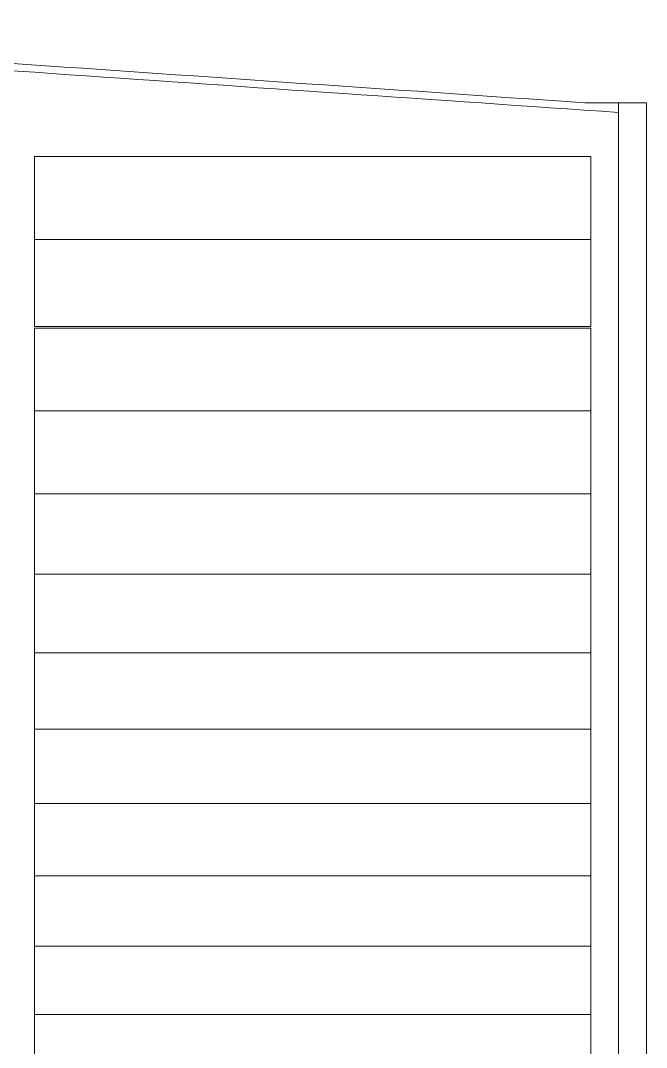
# Model space of a CAD drawing. Header units: millimetres. Extents: x 0 to 594, y 0 to 420.
# Drawn here: x 237.621 to 239.871, y 46.665 to 50.355 of the extents above; entities that cross this region are included whole.
import ezdxf

# ---------------------------------------------------------------- set-up
doc = ezdxf.new("R2010")
doc.units = ezdxf.units.MM
doc.layers.add('1', color=7, linetype='Continuous')

msp = doc.modelspace()

# ---------------------------------------------------------------- linework, layer by layer
at = {"layer": '1', "color": 7, "linetype": 'Continuous', "lineweight": 13}
for p, q in [((239.871, 50.0592), (239.6493, 50.0592)), ((239.771, 50.0244), (239.771, 50.0593)), ((239.771, 50.0244), (239.771, 43.146)), ((237.671, 49.5679), (237.671, 49.8659)), ((239.671, 49.8659), (237.671, 49.8659)), ((239.671, 49.5679), (239.671, 49.8659)), ((237.671, 49.2558), (237.671, 49.5679)), ((239.671, 49.5679), (237.671, 49.5679)), ((239.671, 49.2558), (239.671, 49.5679)), ((239.671, 49.2558), (237.671, 49.2558)), ((237.671, 48.9517), (237.671, 49.2498)), ((239.671, 49.2498), (237.671, 49.2498)), ((239.671, 48.9517), (239.671, 49.2498)), ((237.671, 48.6544), (237.671, 48.9517)), ((239.671, 48.9517), (237.671, 48.9517)), ((239.671, 48.6544), (239.671, 48.9517)), ((237.671, 48.3651), (237.671, 48.6544)), ((239.671, 48.6544), (237.671, 48.6544)), ((239.671, 48.3651), (239.671, 48.6544)), ((237.671, 48.0827), (237.671, 48.3651)), ((239.671, 48.3651), (237.671, 48.3651)), ((239.671, 48.0827), (239.671, 48.3651)), ((237.671, 47.8082), (237.671, 48.0827)), ((239.671, 48.0827), (237.671, 48.0827)), ((239.671, 47.8082), (239.671, 48.0827)), ((237.671, 47.5407), (237.671, 47.8082)), ((239.671, 47.8082), (237.671, 47.8082)), ((239.671, 47.5407), (239.671, 47.8082)), ((237.671, 47.2809), (237.671, 47.5407)), ((239.671, 47.5407), (237.671, 47.5407)), ((239.671, 47.2809), (239.671, 47.5407)), ((237.671, 47.0282), (237.671, 47.2809)), ((239.671, 47.2809), (237.671, 47.2809)), ((239.671, 47.0282), (239.671, 47.2809)), ((237.671, 46.7832), (237.671, 47.0282)), ((239.671, 47.0282), (237.671, 47.0282)), ((239.671, 46.7832), (239.671, 47.0282)), ((237.671, 46.5453), (237.671, 46.7832)), ((239.671, 46.7832), (237.671, 46.7832)), ((239.671, 46.5453), (239.671, 46.7832))]:
    msp.add_line(p, q, dxfattribs=at)
msp.add_ellipse((443.0156, 1042.6347), major_axis=(1731.6312, -0.0844), ratio=0.577216, start_param=4.592477, end_param=4.594774, dxfattribs=at)
msp.add_open_spline([(239.6493, 50.0592), (238.2232, 50.1567), (236.7971, 50.2552), (235.371, 50.3548)], degree=3, dxfattribs=at)
msp.add_open_spline([(239.871, 50.0592), (239.871, 49.6988), (239.871, 48.6102), (239.871, 47.2054), (239.871, 46.0075), (239.871, 45.0115), (239.871, 44.217), (239.871, 43.6094), (239.871, 43.2903), (239.871, 43.1839), (239.871, 43.1563)], degree=3, knots=[0, 0, 0, 0, 0.083934, 0.263736, 0.389889, 0.484142, 0.653794, 0.78188, 0.908517, 1, 1, 1, 1], dxfattribs=at)

doc.saveas('drawing.dxf')
